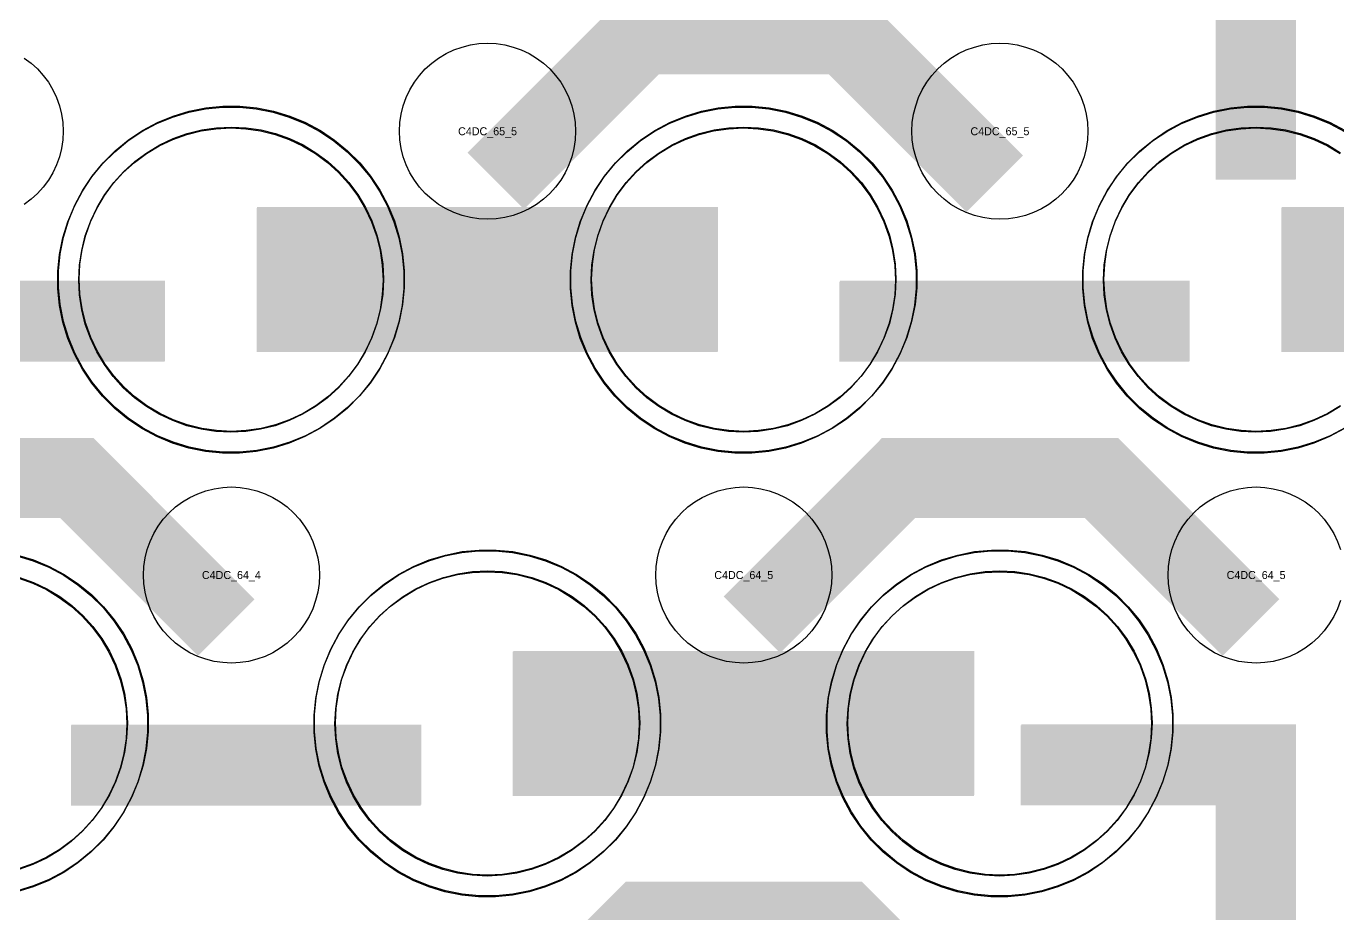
# Model space of a CAD drawing. Extents: x -11880 to 11880, y -14992 to 14992.
# Drawn here: x -10544.1 to -10134.5, y -6031 to -5753.9 of the extents above; entities that cross this region are included whole.
import ezdxf
from ezdxf.enums import TextEntityAlignment as Align

# ---------------------------------------------------------------- set-up
doc = ezdxf.new("R2010")
doc.units = 0
doc.header["$MEASUREMENT"] = 0
for name, color, linetype in [('GDS_775_DT_237', 138, 'CONTINUOUS'), ('RDL1_FS', 34, 'CONTINUOUS'), ('RDL_BS', 160, 'CONTINUOUS')]:
    doc.layers.add(name, color=color, linetype=linetype)

msp = doc.modelspace()

# ---------------------------------------------------------------- linework, layer by layer
at = {"layer": 'RDL1_FS', "color": 241, "true_color": 0xf7abae}
for points in [[(-10480.149, -5880.691), (-10484.806, -5880.462), (-10489.417, -5879.778), (-10493.94, -5878.646), (-10498.33, -5877.074), (-10502.544, -5875.082), (-10506.544, -5872.684), (-10510.289, -5869.906), (-10513.743, -5866.776), (-10516.873, -5863.322), (-10519.651, -5859.577), (-10522.049, -5855.577), (-10524.041, -5851.363), (-10525.613, -5846.973), (-10526.745, -5842.45), (-10527.429, -5837.839), (-10527.658, -5833.182), (-10527.429, -5828.525), (-10526.745, -5823.914), (-10525.613, -5819.391), (-10524.041, -5815.001), (-10522.049, -5810.787), (-10519.651, -5806.787), (-10516.873, -5803.042), (-10513.743, -5799.588), (-10510.289, -5796.458), (-10506.544, -5793.68), (-10502.544, -5791.282), (-10498.33, -5789.29), (-10493.94, -5787.718), (-10489.417, -5786.586), (-10484.806, -5785.902), (-10480.149, -5785.673), (-10475.492, -5785.902), (-10470.881, -5786.586), (-10466.358, -5787.718), (-10461.968, -5789.29), (-10457.754, -5791.282), (-10453.754, -5793.68), (-10450.009, -5796.458), (-10446.555, -5799.588), (-10443.425, -5803.042), (-10440.647, -5806.787), (-10438.249, -5810.787), (-10436.257, -5815.001), (-10434.685, -5819.391), (-10433.553, -5823.914), (-10432.869, -5828.525), (-10432.64, -5833.182), (-10432.869, -5837.839), (-10433.553, -5842.45), (-10434.685, -5846.973), (-10436.257, -5851.363), (-10438.249, -5855.577), (-10440.647, -5859.577), (-10443.425, -5863.322), (-10446.555, -5866.776), (-10450.009, -5869.906), (-10453.754, -5872.684), (-10457.754, -5875.082), (-10461.968, -5877.074), (-10466.358, -5878.646), (-10470.881, -5879.778), (-10475.492, -5880.462)], [(-10320.149, -5880.691), (-10324.806, -5880.462), (-10329.417, -5879.778), (-10333.94, -5878.646), (-10338.33, -5877.074), (-10342.544, -5875.082), (-10346.544, -5872.684), (-10350.289, -5869.906), (-10353.743, -5866.776), (-10356.873, -5863.322), (-10359.651, -5859.577), (-10362.049, -5855.577), (-10364.041, -5851.363), (-10365.613, -5846.973), (-10366.745, -5842.45), (-10367.429, -5837.839), (-10367.658, -5833.182), (-10367.429, -5828.525), (-10366.745, -5823.914), (-10365.613, -5819.391), (-10364.041, -5815.001), (-10362.049, -5810.787), (-10359.651, -5806.787), (-10356.873, -5803.042), (-10353.743, -5799.588), (-10350.289, -5796.458), (-10346.544, -5793.68), (-10342.544, -5791.282), (-10338.33, -5789.29), (-10333.94, -5787.718), (-10329.417, -5786.586), (-10324.806, -5785.902), (-10320.149, -5785.673), (-10315.492, -5785.902), (-10310.881, -5786.586), (-10306.358, -5787.718), (-10301.968, -5789.29), (-10297.754, -5791.282), (-10293.754, -5793.68), (-10290.009, -5796.458), (-10286.555, -5799.588), (-10283.425, -5803.042), (-10280.647, -5806.787), (-10278.249, -5810.787), (-10276.257, -5815.001), (-10274.685, -5819.391), (-10273.553, -5823.914), (-10272.869, -5828.525), (-10272.64, -5833.182), (-10272.869, -5837.839), (-10273.553, -5842.45), (-10274.685, -5846.973), (-10276.257, -5851.363), (-10278.249, -5855.577), (-10280.647, -5859.577), (-10283.425, -5863.322), (-10286.555, -5866.776), (-10290.009, -5869.906), (-10293.754, -5872.684), (-10297.754, -5875.082), (-10301.968, -5877.074), (-10306.358, -5878.646), (-10310.881, -5879.778), (-10315.492, -5880.462)], [(-10400.149, -6019.256), (-10404.806, -6019.027), (-10409.417, -6018.343), (-10413.94, -6017.211), (-10418.33, -6015.639), (-10422.544, -6013.647), (-10426.544, -6011.249), (-10430.289, -6008.471), (-10433.743, -6005.341), (-10436.873, -6001.887), (-10439.651, -5998.142), (-10442.049, -5994.142), (-10444.041, -5989.928), (-10445.613, -5985.538), (-10446.745, -5981.015), (-10447.429, -5976.404), (-10447.658, -5971.747), (-10447.429, -5967.09), (-10446.745, -5962.479), (-10445.613, -5957.956), (-10444.041, -5953.566), (-10442.049, -5949.352), (-10439.651, -5945.352), (-10436.873, -5941.607), (-10433.743, -5938.153), (-10430.289, -5935.023), (-10426.544, -5932.245), (-10422.544, -5929.847), (-10418.33, -5927.855), (-10413.94, -5926.283), (-10409.417, -5925.151), (-10404.806, -5924.467), (-10400.149, -5924.238), (-10395.492, -5924.467), (-10390.881, -5925.151), (-10386.358, -5926.283), (-10381.968, -5927.855), (-10377.754, -5929.847), (-10373.754, -5932.245), (-10370.009, -5935.023), (-10366.555, -5938.153), (-10363.425, -5941.607), (-10360.647, -5945.352), (-10358.249, -5949.352), (-10356.257, -5953.566), (-10354.685, -5957.956), (-10353.553, -5962.479), (-10352.869, -5967.09), (-10352.64, -5971.747), (-10352.869, -5976.404), (-10353.553, -5981.015), (-10354.685, -5985.538), (-10356.257, -5989.928), (-10358.249, -5994.142), (-10360.647, -5998.142), (-10363.425, -6001.887), (-10366.555, -6005.341), (-10370.009, -6008.471), (-10373.754, -6011.249), (-10377.754, -6013.647), (-10381.968, -6015.639), (-10386.358, -6017.211), (-10390.881, -6018.343), (-10395.492, -6019.027)], [(-10240.149, -6019.256), (-10244.806, -6019.027), (-10249.417, -6018.343), (-10253.94, -6017.211), (-10258.33, -6015.639), (-10262.544, -6013.647), (-10266.544, -6011.249), (-10270.289, -6008.471), (-10273.743, -6005.341), (-10276.873, -6001.887), (-10279.651, -5998.142), (-10282.049, -5994.142), (-10284.041, -5989.928), (-10285.613, -5985.538), (-10286.745, -5981.015), (-10287.429, -5976.404), (-10287.658, -5971.747), (-10287.429, -5967.09), (-10286.745, -5962.479), (-10285.613, -5957.956), (-10284.041, -5953.566), (-10282.049, -5949.352), (-10279.651, -5945.352), (-10276.873, -5941.607), (-10273.743, -5938.153), (-10270.289, -5935.023), (-10266.544, -5932.245), (-10262.544, -5929.847), (-10258.33, -5927.855), (-10253.94, -5926.283), (-10249.417, -5925.151), (-10244.806, -5924.467), (-10240.149, -5924.238), (-10235.492, -5924.467), (-10230.881, -5925.151), (-10226.358, -5926.283), (-10221.968, -5927.855), (-10217.754, -5929.847), (-10213.754, -5932.245), (-10210.009, -5935.023), (-10206.555, -5938.153), (-10203.425, -5941.607), (-10200.647, -5945.352), (-10198.249, -5949.352), (-10196.257, -5953.566), (-10194.685, -5957.956), (-10193.553, -5962.479), (-10192.869, -5967.09), (-10192.64, -5971.747), (-10192.869, -5976.404), (-10193.553, -5981.015), (-10194.685, -5985.538), (-10196.257, -5989.928), (-10198.249, -5994.142), (-10200.647, -5998.142), (-10203.425, -6001.887), (-10206.555, -6005.341), (-10210.009, -6008.471), (-10213.754, -6011.249), (-10217.754, -6013.647), (-10221.968, -6015.639), (-10226.358, -6017.211), (-10230.881, -6018.343), (-10235.492, -6019.027)]]:
    msp.add_lwpolyline(points, close=True, dxfattribs=at)
at = {"layer": 'RDL1_FS'}
for points in [[(-10480, -5880.409), (-10484.657, -5880.18), (-10489.268, -5879.496), (-10493.791, -5878.364), (-10498.181, -5876.792), (-10502.395, -5874.8), (-10506.395, -5872.402), (-10510.14, -5869.624), (-10513.594, -5866.494), (-10516.724, -5863.04), (-10519.502, -5859.295), (-10521.9, -5855.295), (-10523.892, -5851.081), (-10525.464, -5846.691), (-10526.596, -5842.168), (-10527.28, -5837.557), (-10527.509, -5832.9), (-10527.28, -5828.243), (-10526.596, -5823.632), (-10525.464, -5819.109), (-10523.892, -5814.719), (-10521.9, -5810.505), (-10519.502, -5806.505), (-10516.724, -5802.76), (-10513.594, -5799.306), (-10510.14, -5796.176), (-10506.395, -5793.398), (-10502.395, -5791), (-10498.181, -5789.008), (-10493.791, -5787.436), (-10489.268, -5786.304), (-10484.657, -5785.62), (-10480, -5785.391), (-10475.343, -5785.62), (-10470.732, -5786.304), (-10466.209, -5787.436), (-10461.819, -5789.008), (-10457.605, -5791), (-10453.605, -5793.398), (-10449.86, -5796.176), (-10446.406, -5799.306), (-10443.276, -5802.76), (-10440.498, -5806.505), (-10438.1, -5810.505), (-10436.108, -5814.719), (-10434.536, -5819.109), (-10433.404, -5823.632), (-10432.72, -5828.243), (-10432.491, -5832.9), (-10432.72, -5837.557), (-10433.404, -5842.168), (-10434.536, -5846.691), (-10436.108, -5851.081), (-10438.1, -5855.295), (-10440.498, -5859.295), (-10443.276, -5863.04), (-10446.406, -5866.494), (-10449.86, -5869.624), (-10453.605, -5872.402), (-10457.605, -5874.8), (-10461.819, -5876.792), (-10466.209, -5878.364), (-10470.732, -5879.496), (-10475.343, -5880.18)], [(-10320, -5880.409), (-10324.657, -5880.18), (-10329.268, -5879.496), (-10333.791, -5878.364), (-10338.181, -5876.792), (-10342.395, -5874.8), (-10346.395, -5872.402), (-10350.14, -5869.624), (-10353.594, -5866.494), (-10356.724, -5863.04), (-10359.502, -5859.295), (-10361.9, -5855.295), (-10363.892, -5851.081), (-10365.464, -5846.691), (-10366.596, -5842.168), (-10367.28, -5837.557), (-10367.509, -5832.9), (-10367.28, -5828.243), (-10366.596, -5823.632), (-10365.464, -5819.109), (-10363.892, -5814.719), (-10361.9, -5810.505), (-10359.502, -5806.505), (-10356.724, -5802.76), (-10353.594, -5799.306), (-10350.14, -5796.176), (-10346.395, -5793.398), (-10342.395, -5791), (-10338.181, -5789.008), (-10333.791, -5787.436), (-10329.268, -5786.304), (-10324.657, -5785.62), (-10320, -5785.391), (-10315.343, -5785.62), (-10310.732, -5786.304), (-10306.209, -5787.436), (-10301.819, -5789.008), (-10297.605, -5791), (-10293.605, -5793.398), (-10289.86, -5796.176), (-10286.406, -5799.306), (-10283.276, -5802.76), (-10280.498, -5806.505), (-10278.1, -5810.505), (-10276.108, -5814.719), (-10274.536, -5819.109), (-10273.404, -5823.632), (-10272.72, -5828.243), (-10272.491, -5832.9), (-10272.72, -5837.557), (-10273.404, -5842.168), (-10274.536, -5846.691), (-10276.108, -5851.081), (-10278.1, -5855.295), (-10280.498, -5859.295), (-10283.276, -5863.04), (-10286.406, -5866.494), (-10289.86, -5869.624), (-10293.605, -5872.402), (-10297.605, -5874.8), (-10301.819, -5876.792), (-10306.209, -5878.364), (-10310.732, -5879.496), (-10315.343, -5880.18)], [(-10400, -6018.974), (-10404.657, -6018.745), (-10409.268, -6018.061), (-10413.791, -6016.929), (-10418.181, -6015.357), (-10422.395, -6013.365), (-10426.395, -6010.967), (-10430.14, -6008.189), (-10433.594, -6005.059), (-10436.724, -6001.605), (-10439.502, -5997.86), (-10441.9, -5993.86), (-10443.892, -5989.646), (-10445.464, -5985.256), (-10446.596, -5980.733), (-10447.28, -5976.122), (-10447.509, -5971.465), (-10447.28, -5966.808), (-10446.596, -5962.197), (-10445.464, -5957.674), (-10443.892, -5953.284), (-10441.9, -5949.07), (-10439.502, -5945.07), (-10436.724, -5941.325), (-10433.594, -5937.871), (-10430.14, -5934.741), (-10426.395, -5931.963), (-10422.395, -5929.565), (-10418.181, -5927.573), (-10413.791, -5926.001), (-10409.268, -5924.869), (-10404.657, -5924.185), (-10400, -5923.956), (-10395.343, -5924.185), (-10390.732, -5924.869), (-10386.209, -5926.001), (-10381.819, -5927.573), (-10377.605, -5929.565), (-10373.605, -5931.963), (-10369.86, -5934.741), (-10366.406, -5937.871), (-10363.276, -5941.325), (-10360.498, -5945.07), (-10358.1, -5949.07), (-10356.108, -5953.284), (-10354.536, -5957.674), (-10353.404, -5962.197), (-10352.72, -5966.808), (-10352.491, -5971.465), (-10352.72, -5976.122), (-10353.404, -5980.733), (-10354.536, -5985.256), (-10356.108, -5989.646), (-10358.1, -5993.86), (-10360.498, -5997.86), (-10363.276, -6001.605), (-10366.406, -6005.059), (-10369.86, -6008.189), (-10373.605, -6010.967), (-10377.605, -6013.365), (-10381.819, -6015.357), (-10386.209, -6016.929), (-10390.732, -6018.061), (-10395.343, -6018.745)], [(-10240, -6018.974), (-10244.657, -6018.745), (-10249.268, -6018.061), (-10253.791, -6016.929), (-10258.181, -6015.357), (-10262.395, -6013.365), (-10266.395, -6010.967), (-10270.14, -6008.189), (-10273.594, -6005.059), (-10276.724, -6001.605), (-10279.502, -5997.86), (-10281.9, -5993.86), (-10283.892, -5989.646), (-10285.464, -5985.256), (-10286.596, -5980.733), (-10287.28, -5976.122), (-10287.509, -5971.465), (-10287.28, -5966.808), (-10286.596, -5962.197), (-10285.464, -5957.674), (-10283.892, -5953.284), (-10281.9, -5949.07), (-10279.502, -5945.07), (-10276.724, -5941.325), (-10273.594, -5937.871), (-10270.14, -5934.741), (-10266.395, -5931.963), (-10262.395, -5929.565), (-10258.181, -5927.573), (-10253.791, -5926.001), (-10249.268, -5924.869), (-10244.657, -5924.185), (-10240, -5923.956), (-10235.343, -5924.185), (-10230.732, -5924.869), (-10226.209, -5926.001), (-10221.819, -5927.573), (-10217.605, -5929.565), (-10213.605, -5931.963), (-10209.86, -5934.741), (-10206.406, -5937.871), (-10203.276, -5941.325), (-10200.498, -5945.07), (-10198.1, -5949.07), (-10196.108, -5953.284), (-10194.536, -5957.674), (-10193.404, -5962.197), (-10192.72, -5966.808), (-10192.491, -5971.465), (-10192.72, -5976.122), (-10193.404, -5980.733), (-10194.536, -5985.256), (-10196.108, -5989.646), (-10198.1, -5993.86), (-10200.498, -5997.86), (-10203.276, -6001.605), (-10206.406, -6005.059), (-10209.86, -6008.189), (-10213.605, -6010.967), (-10217.605, -6013.365), (-10221.819, -6015.357), (-10226.209, -6016.929), (-10230.732, -6018.061), (-10235.343, -6018.745)]]:
    msp.add_lwpolyline(points, close=True, dxfattribs=at)
at = {"layer": 'RDL1_FS', "color": 241, "true_color": 0xf7abae}
for points in [[(-10133.754, -5872.684), (-10137.754, -5875.082), (-10141.968, -5877.074), (-10146.358, -5878.646), (-10150.881, -5879.778), (-10155.492, -5880.462), (-10160.149, -5880.691), (-10164.806, -5880.462), (-10169.417, -5879.778), (-10173.94, -5878.646), (-10178.33, -5877.074), (-10182.544, -5875.082), (-10186.544, -5872.684), (-10190.289, -5869.906), (-10193.743, -5866.776), (-10196.873, -5863.322), (-10199.651, -5859.577), (-10202.049, -5855.577), (-10204.041, -5851.363), (-10205.613, -5846.973), (-10206.745, -5842.45), (-10207.429, -5837.839), (-10207.658, -5833.182), (-10207.429, -5828.525), (-10206.745, -5823.914), (-10205.613, -5819.391), (-10204.041, -5815.001), (-10202.049, -5810.787), (-10199.651, -5806.787), (-10196.873, -5803.042), (-10193.743, -5799.588), (-10190.289, -5796.458), (-10186.544, -5793.68), (-10182.544, -5791.282), (-10178.33, -5789.29), (-10173.94, -5787.718), (-10169.417, -5786.586), (-10164.806, -5785.902), (-10160.149, -5785.673), (-10155.492, -5785.902), (-10150.881, -5786.586), (-10146.358, -5787.718), (-10141.968, -5789.29), (-10137.754, -5791.282), (-10133.754, -5793.68)], [(-10546.358, -5926.283), (-10541.968, -5927.855), (-10537.754, -5929.847), (-10533.754, -5932.245), (-10530.009, -5935.023), (-10526.555, -5938.153), (-10523.425, -5941.607), (-10520.647, -5945.352), (-10518.249, -5949.352), (-10516.257, -5953.566), (-10514.685, -5957.956), (-10513.553, -5962.479), (-10512.869, -5967.09), (-10512.64, -5971.747), (-10512.869, -5976.404), (-10513.553, -5981.015), (-10514.685, -5985.538), (-10516.257, -5989.928), (-10518.249, -5994.142), (-10520.647, -5998.142), (-10523.425, -6001.887), (-10526.555, -6005.341), (-10530.009, -6008.471), (-10533.754, -6011.249), (-10537.754, -6013.647), (-10541.968, -6015.639), (-10546.358, -6017.211)]]:
    msp.add_lwpolyline(points, dxfattribs=at)
at = {"layer": 'RDL1_FS'}
for points in [[(-10133.605, -5872.402), (-10137.605, -5874.8), (-10141.819, -5876.792), (-10146.209, -5878.364), (-10150.732, -5879.496), (-10155.343, -5880.18), (-10160, -5880.409), (-10164.657, -5880.18), (-10169.268, -5879.496), (-10173.791, -5878.364), (-10178.181, -5876.792), (-10182.395, -5874.8), (-10186.395, -5872.402), (-10190.14, -5869.624), (-10193.594, -5866.494), (-10196.724, -5863.04), (-10199.502, -5859.295), (-10201.9, -5855.295), (-10203.892, -5851.081), (-10205.464, -5846.691), (-10206.596, -5842.168), (-10207.28, -5837.557), (-10207.509, -5832.9), (-10207.28, -5828.243), (-10206.596, -5823.632), (-10205.464, -5819.109), (-10203.892, -5814.719), (-10201.9, -5810.505), (-10199.502, -5806.505), (-10196.724, -5802.76), (-10193.594, -5799.306), (-10190.14, -5796.176), (-10186.395, -5793.398), (-10182.395, -5791), (-10178.181, -5789.008), (-10173.791, -5787.436), (-10169.268, -5786.304), (-10164.657, -5785.62), (-10160, -5785.391), (-10155.343, -5785.62), (-10150.732, -5786.304), (-10146.209, -5787.436), (-10141.819, -5789.008), (-10137.605, -5791), (-10133.605, -5793.398)], [(-10546.209, -5926.001), (-10541.819, -5927.573), (-10537.605, -5929.565), (-10533.605, -5931.963), (-10529.86, -5934.741), (-10526.406, -5937.871), (-10523.276, -5941.325), (-10520.498, -5945.07), (-10518.1, -5949.07), (-10516.108, -5953.284), (-10514.536, -5957.674), (-10513.404, -5962.197), (-10512.72, -5966.808), (-10512.491, -5971.465), (-10512.72, -5976.122), (-10513.404, -5980.733), (-10514.536, -5985.256), (-10516.108, -5989.646), (-10518.1, -5993.86), (-10520.498, -5997.86), (-10523.276, -6001.605), (-10526.406, -6005.059), (-10529.86, -6008.189), (-10533.605, -6010.967), (-10537.605, -6013.365), (-10541.819, -6015.357), (-10546.209, -6016.929)]]:
    msp.add_lwpolyline(points, dxfattribs=at)
at = {"layer": 'RDL1_FS', "color": 241, "true_color": 0xf7abae}
for points in [[(-10472.147, -5833.182, 45, 45, 0), (-10400.147, -5833.182, 45, 45, 0)], [(-10400.147, -5833.182, 45, 45, 0), (-10328.147, -5833.182, 45, 45, 0)], [(-10152.147, -5833.182, 45, 45, 0), (-10080.147, -5833.182, 45, 45, 0)], [(-10392.147, -5971.747, 45, 45, 0), (-10320.147, -5971.747, 45, 45, 0)], [(-10320.147, -5971.747, 45, 45, 0), (-10248.147, -5971.747, 45, 45, 0)]]:
    msp.add_lwpolyline(points, format="xyseb", dxfattribs=at)
at = {"layer": 'RDL1_FS'}
for points in [[(-10471.998, -5832.9, 45, 45, 0), (-10399.998, -5832.9, 45, 45, 0)], [(-10399.998, -5832.9, 45, 45, 0), (-10327.998, -5832.9, 45, 45, 0)], [(-10151.998, -5832.9, 45, 45, 0), (-10079.998, -5832.9, 45, 45, 0)], [(-10391.998, -5971.465, 45, 45, 0), (-10319.998, -5971.465, 45, 45, 0)], [(-10319.998, -5971.465, 45, 45, 0), (-10247.998, -5971.465, 45, 45, 0)]]:
    msp.add_lwpolyline(points, format="xyseb", dxfattribs=at)
at = {"layer": 'RDL_BS', "color": 241, "true_color": 0xf7abae}
for points in [[(-10160.149, -5801.857, 25, 25, 0), (-10160.149, -5695.08, 25, 25, 0)], [(-10160.149, -5801.857, 25, 25, 0), (-10160.149, -5695.08, 25, 25, 0)], [(-10610.133, -5846.195, 25, 25, 0), (-10500.868, -5846.195, 25, 25, 0)], [(-10290.133, -5846.195, 25, 25, 0), (-10180.868, -5846.195, 25, 25, 0)], [(-10160.149, -6078.987, 25, 25, 0), (-10160.149, -5972.21, 25, 25, 0)], [(-10160.149, -6078.987, 25, 25, 0), (-10160.149, -5972.21, 25, 25, 0)], [(-10530.133, -5984.76, 25, 25, 0), (-10420.868, -5984.76, 25, 25, 0)], [(-10147.649, -5984.71, 25, 25, 0), (-10233.482, -5984.71, 25, 25, 0)], [(-10147.649, -5984.71, 25, 25, 0), (-10212.316, -5984.71, 25, 25, 0)]]:
    msp.add_lwpolyline(points, format="xyseb", dxfattribs=at)
at = {"layer": 'RDL_BS'}
for points in [[(-10160, -5801.575, 25, 25, 0), (-10160, -5694.798, 25, 25, 0)], [(-10160, -5801.575, 25, 25, 0), (-10160, -5694.798, 25, 25, 0)], [(-10397.438, -5802.214, 25, 25, 0), (-10351.623, -5756.399, 25, 25, 0), (-10318.07, -5756.399, 25, 25, 0)], [(-10241.599, -5803.113, 25, 25, 0), (-10288.313, -5756.399, 25, 25, 0), (-10318.071, -5756.399, 25, 25, 0)], [(-10609.984, -5845.913, 25, 25, 0), (-10500.719, -5845.913, 25, 25, 0)], [(-10289.984, -5845.913, 25, 25, 0), (-10180.719, -5845.913, 25, 25, 0)], [(-10481.599, -5941.678, 25, 25, 0), (-10528.313, -5894.964, 25, 25, 0), (-10558.071, -5894.964, 25, 25, 0)], [(-10317.438, -5940.779, 25, 25, 0), (-10271.623, -5894.964, 25, 25, 0), (-10238.07, -5894.964, 25, 25, 0)], [(-10161.599, -5941.678, 25, 25, 0), (-10208.313, -5894.964, 25, 25, 0), (-10238.071, -5894.964, 25, 25, 0)], [(-10160, -6078.705, 25, 25, 0), (-10160, -5971.928, 25, 25, 0)], [(-10160, -6078.705, 25, 25, 0), (-10160, -5971.928, 25, 25, 0)], [(-10529.984, -5984.478, 25, 25, 0), (-10420.719, -5984.478, 25, 25, 0)], [(-10147.5, -5984.428, 25, 25, 0), (-10233.333, -5984.428, 25, 25, 0)], [(-10147.5, -5984.428, 25, 25, 0), (-10212.167, -5984.428, 25, 25, 0)], [(-10397.438, -6079.344, 25, 25, 0), (-10351.623, -6033.529, 25, 25, 0), (-10318.07, -6033.529, 25, 25, 0)], [(-10241.599, -6080.243, 25, 25, 0), (-10288.313, -6033.529, 25, 25, 0), (-10318.071, -6033.529, 25, 25, 0)]]:
    msp.add_lwpolyline(points, format="xyseb", dxfattribs=at)
for points in [[(-10400, -5814.206), (-10402.693, -5814.074), (-10405.365, -5813.678), (-10407.984, -5813.021), (-10410.519, -5812.114), (-10412.956, -5810.962), (-10415.28, -5809.569), (-10417.443, -5807.966), (-10419.442, -5806.154), (-10421.254, -5804.155), (-10422.857, -5801.992), (-10424.25, -5799.668), (-10425.402, -5797.231), (-10426.309, -5794.696), (-10426.966, -5792.077), (-10427.362, -5789.405), (-10427.494, -5786.712), (-10427.362, -5784.019), (-10426.966, -5781.347), (-10426.309, -5778.728), (-10425.402, -5776.193), (-10424.25, -5773.756), (-10422.857, -5771.432), (-10421.254, -5769.269), (-10419.442, -5767.27), (-10417.443, -5765.458), (-10415.28, -5763.855), (-10412.956, -5762.462), (-10410.519, -5761.31), (-10407.984, -5760.403), (-10405.365, -5759.746), (-10402.693, -5759.35), (-10400, -5759.218), (-10397.307, -5759.35), (-10394.635, -5759.746), (-10392.016, -5760.403), (-10389.481, -5761.31), (-10387.044, -5762.462), (-10384.72, -5763.855), (-10382.557, -5765.458), (-10380.558, -5767.27), (-10378.746, -5769.269), (-10377.143, -5771.432), (-10375.75, -5773.756), (-10374.598, -5776.193), (-10373.691, -5778.728), (-10373.034, -5781.347), (-10372.638, -5784.019), (-10372.506, -5786.712), (-10372.638, -5789.405), (-10373.034, -5792.077), (-10373.691, -5794.696), (-10374.598, -5797.231), (-10375.75, -5799.668), (-10377.143, -5801.992), (-10378.746, -5804.155), (-10380.558, -5806.154), (-10382.557, -5807.966), (-10384.72, -5809.569), (-10387.044, -5810.962), (-10389.481, -5812.114), (-10392.016, -5813.021), (-10394.635, -5813.678), (-10397.307, -5814.074)], [(-10240, -5814.206), (-10242.693, -5814.074), (-10245.365, -5813.678), (-10247.984, -5813.021), (-10250.519, -5812.114), (-10252.956, -5810.962), (-10255.28, -5809.569), (-10257.443, -5807.966), (-10259.442, -5806.154), (-10261.254, -5804.155), (-10262.857, -5801.992), (-10264.25, -5799.668), (-10265.402, -5797.231), (-10266.309, -5794.696), (-10266.966, -5792.077), (-10267.362, -5789.405), (-10267.494, -5786.712), (-10267.362, -5784.019), (-10266.966, -5781.347), (-10266.309, -5778.728), (-10265.402, -5776.193), (-10264.25, -5773.756), (-10262.857, -5771.432), (-10261.254, -5769.269), (-10259.442, -5767.27), (-10257.443, -5765.458), (-10255.28, -5763.855), (-10252.956, -5762.462), (-10250.519, -5761.31), (-10247.984, -5760.403), (-10245.365, -5759.746), (-10242.693, -5759.35), (-10240, -5759.218), (-10237.307, -5759.35), (-10234.635, -5759.746), (-10232.016, -5760.403), (-10229.481, -5761.31), (-10227.044, -5762.462), (-10224.72, -5763.855), (-10222.557, -5765.458), (-10220.558, -5767.27), (-10218.746, -5769.269), (-10217.143, -5771.432), (-10215.75, -5773.756), (-10214.598, -5776.193), (-10213.691, -5778.728), (-10213.034, -5781.347), (-10212.638, -5784.019), (-10212.506, -5786.712), (-10212.638, -5789.405), (-10213.034, -5792.077), (-10213.691, -5794.696), (-10214.598, -5797.231), (-10215.75, -5799.668), (-10217.143, -5801.992), (-10218.746, -5804.155), (-10220.558, -5806.154), (-10222.557, -5807.966), (-10224.72, -5809.569), (-10227.044, -5810.962), (-10229.481, -5812.114), (-10232.016, -5813.021), (-10234.635, -5813.678), (-10237.307, -5814.074)], [(-10482.644, -5886.9), (-10487.938, -5886.383), (-10493.165, -5885.337), (-10498.205, -5883.806), (-10503.115, -5881.775), (-10507.777, -5879.283), (-10512.191, -5876.336), (-10516.292, -5872.974), (-10520.074, -5869.192), (-10523.436, -5865.091), (-10526.383, -5860.677), (-10528.875, -5856.015), (-10530.906, -5851.105), (-10532.437, -5846.065), (-10533.483, -5840.838), (-10534, -5835.544), (-10534, -5830.256), (-10533.483, -5824.962), (-10532.437, -5819.735), (-10530.906, -5814.695), (-10528.875, -5809.785), (-10526.383, -5805.123), (-10523.436, -5800.709), (-10520.074, -5796.608), (-10516.292, -5792.826), (-10512.191, -5789.464), (-10507.777, -5786.517), (-10503.115, -5784.025), (-10498.205, -5781.994), (-10493.165, -5780.463), (-10487.938, -5779.417), (-10482.644, -5778.9), (-10477.356, -5778.9), (-10472.062, -5779.417), (-10466.835, -5780.463), (-10461.795, -5781.994), (-10456.885, -5784.025), (-10452.223, -5786.517), (-10447.809, -5789.464), (-10443.708, -5792.826), (-10439.926, -5796.608), (-10436.564, -5800.709), (-10433.617, -5805.123), (-10431.125, -5809.785), (-10429.094, -5814.695), (-10427.563, -5819.735), (-10426.517, -5824.962), (-10426, -5830.256), (-10426, -5835.544), (-10426.517, -5840.838), (-10427.563, -5846.065), (-10429.094, -5851.105), (-10431.125, -5856.015), (-10433.617, -5860.677), (-10436.564, -5865.091), (-10439.926, -5869.192), (-10443.708, -5872.974), (-10447.809, -5876.336), (-10452.223, -5879.283), (-10456.885, -5881.775), (-10461.795, -5883.806), (-10466.835, -5885.337), (-10472.062, -5886.383), (-10477.356, -5886.9)], [(-10322.644, -5886.9), (-10327.938, -5886.383), (-10333.165, -5885.337), (-10338.205, -5883.806), (-10343.115, -5881.775), (-10347.777, -5879.283), (-10352.191, -5876.336), (-10356.292, -5872.974), (-10360.074, -5869.192), (-10363.436, -5865.091), (-10366.383, -5860.677), (-10368.875, -5856.015), (-10370.906, -5851.105), (-10372.437, -5846.065), (-10373.483, -5840.838), (-10374, -5835.544), (-10374, -5830.256), (-10373.483, -5824.962), (-10372.437, -5819.735), (-10370.906, -5814.695), (-10368.875, -5809.785), (-10366.383, -5805.123), (-10363.436, -5800.709), (-10360.074, -5796.608), (-10356.292, -5792.826), (-10352.191, -5789.464), (-10347.777, -5786.517), (-10343.115, -5784.025), (-10338.205, -5781.994), (-10333.165, -5780.463), (-10327.938, -5779.417), (-10322.644, -5778.9), (-10317.356, -5778.9), (-10312.062, -5779.417), (-10306.835, -5780.463), (-10301.795, -5781.994), (-10296.885, -5784.025), (-10292.223, -5786.517), (-10287.809, -5789.464), (-10283.708, -5792.826), (-10279.926, -5796.608), (-10276.564, -5800.709), (-10273.617, -5805.123), (-10271.125, -5809.785), (-10269.094, -5814.695), (-10267.563, -5819.735), (-10266.517, -5824.962), (-10266, -5830.256), (-10266, -5835.544), (-10266.517, -5840.838), (-10267.563, -5846.065), (-10269.094, -5851.105), (-10271.125, -5856.015), (-10273.617, -5860.677), (-10276.564, -5865.091), (-10279.926, -5869.192), (-10283.708, -5872.974), (-10287.809, -5876.336), (-10292.223, -5879.283), (-10296.885, -5881.775), (-10301.795, -5883.806), (-10306.835, -5885.337), (-10312.062, -5886.383), (-10317.356, -5886.9)], [(-10480, -5952.771), (-10482.693, -5952.639), (-10485.365, -5952.243), (-10487.984, -5951.586), (-10490.519, -5950.679), (-10492.956, -5949.527), (-10495.28, -5948.134), (-10497.443, -5946.531), (-10499.442, -5944.719), (-10501.254, -5942.72), (-10502.857, -5940.557), (-10504.25, -5938.233), (-10505.402, -5935.796), (-10506.309, -5933.261), (-10506.966, -5930.642), (-10507.362, -5927.97), (-10507.494, -5925.277), (-10507.362, -5922.584), (-10506.966, -5919.912), (-10506.309, -5917.293), (-10505.402, -5914.758), (-10504.25, -5912.321), (-10502.857, -5909.997), (-10501.254, -5907.834), (-10499.442, -5905.835), (-10497.443, -5904.023), (-10495.28, -5902.42), (-10492.956, -5901.027), (-10490.519, -5899.875), (-10487.984, -5898.968), (-10485.365, -5898.311), (-10482.693, -5897.915), (-10480, -5897.783), (-10477.307, -5897.915), (-10474.635, -5898.311), (-10472.016, -5898.968), (-10469.481, -5899.875), (-10467.044, -5901.027), (-10464.72, -5902.42), (-10462.557, -5904.023), (-10460.558, -5905.835), (-10458.746, -5907.834), (-10457.143, -5909.997), (-10455.75, -5912.321), (-10454.598, -5914.758), (-10453.691, -5917.293), (-10453.034, -5919.912), (-10452.638, -5922.584), (-10452.506, -5925.277), (-10452.638, -5927.97), (-10453.034, -5930.642), (-10453.691, -5933.261), (-10454.598, -5935.796), (-10455.75, -5938.233), (-10457.143, -5940.557), (-10458.746, -5942.72), (-10460.558, -5944.719), (-10462.557, -5946.531), (-10464.72, -5948.134), (-10467.044, -5949.527), (-10469.481, -5950.679), (-10472.016, -5951.586), (-10474.635, -5952.243), (-10477.307, -5952.639)], [(-10320, -5952.771), (-10322.693, -5952.639), (-10325.365, -5952.243), (-10327.984, -5951.586), (-10330.519, -5950.679), (-10332.956, -5949.527), (-10335.28, -5948.134), (-10337.443, -5946.531), (-10339.442, -5944.719), (-10341.254, -5942.72), (-10342.857, -5940.557), (-10344.25, -5938.233), (-10345.402, -5935.796), (-10346.309, -5933.261), (-10346.966, -5930.642), (-10347.362, -5927.97), (-10347.494, -5925.277), (-10347.362, -5922.584), (-10346.966, -5919.912), (-10346.309, -5917.293), (-10345.402, -5914.758), (-10344.25, -5912.321), (-10342.857, -5909.997), (-10341.254, -5907.834), (-10339.442, -5905.835), (-10337.443, -5904.023), (-10335.28, -5902.42), (-10332.956, -5901.027), (-10330.519, -5899.875), (-10327.984, -5898.968), (-10325.365, -5898.311), (-10322.693, -5897.915), (-10320, -5897.783), (-10317.307, -5897.915), (-10314.635, -5898.311), (-10312.016, -5898.968), (-10309.481, -5899.875), (-10307.044, -5901.027), (-10304.72, -5902.42), (-10302.557, -5904.023), (-10300.558, -5905.835), (-10298.746, -5907.834), (-10297.143, -5909.997), (-10295.75, -5912.321), (-10294.598, -5914.758), (-10293.691, -5917.293), (-10293.034, -5919.912), (-10292.638, -5922.584), (-10292.506, -5925.277), (-10292.638, -5927.97), (-10293.034, -5930.642), (-10293.691, -5933.261), (-10294.598, -5935.796), (-10295.75, -5938.233), (-10297.143, -5940.557), (-10298.746, -5942.72), (-10300.558, -5944.719), (-10302.557, -5946.531), (-10304.72, -5948.134), (-10307.044, -5949.527), (-10309.481, -5950.679), (-10312.016, -5951.586), (-10314.635, -5952.243), (-10317.307, -5952.639)], [(-10402.644, -6025.465), (-10407.938, -6024.948), (-10413.165, -6023.902), (-10418.205, -6022.371), (-10423.115, -6020.34), (-10427.777, -6017.848), (-10432.191, -6014.901), (-10436.292, -6011.539), (-10440.074, -6007.757), (-10443.436, -6003.656), (-10446.383, -5999.242), (-10448.875, -5994.58), (-10450.906, -5989.67), (-10452.437, -5984.63), (-10453.483, -5979.403), (-10454, -5974.109), (-10454, -5968.821), (-10453.483, -5963.527), (-10452.437, -5958.3), (-10450.906, -5953.26), (-10448.875, -5948.35), (-10446.383, -5943.688), (-10443.436, -5939.274), (-10440.074, -5935.173), (-10436.292, -5931.391), (-10432.191, -5928.029), (-10427.777, -5925.082), (-10423.115, -5922.59), (-10418.205, -5920.559), (-10413.165, -5919.028), (-10407.938, -5917.982), (-10402.644, -5917.465), (-10397.356, -5917.465), (-10392.062, -5917.982), (-10386.835, -5919.028), (-10381.795, -5920.559), (-10376.885, -5922.59), (-10372.223, -5925.082), (-10367.809, -5928.029), (-10363.708, -5931.391), (-10359.926, -5935.173), (-10356.564, -5939.274), (-10353.617, -5943.688), (-10351.125, -5948.35), (-10349.094, -5953.26), (-10347.563, -5958.3), (-10346.517, -5963.527), (-10346, -5968.821), (-10346, -5974.109), (-10346.517, -5979.403), (-10347.563, -5984.63), (-10349.094, -5989.67), (-10351.125, -5994.58), (-10353.617, -5999.242), (-10356.564, -6003.656), (-10359.926, -6007.757), (-10363.708, -6011.539), (-10367.809, -6014.901), (-10372.223, -6017.848), (-10376.885, -6020.34), (-10381.795, -6022.371), (-10386.835, -6023.902), (-10392.062, -6024.948), (-10397.356, -6025.465)], [(-10242.644, -6025.465), (-10247.938, -6024.948), (-10253.165, -6023.902), (-10258.205, -6022.371), (-10263.115, -6020.34), (-10267.777, -6017.848), (-10272.191, -6014.901), (-10276.292, -6011.539), (-10280.074, -6007.757), (-10283.436, -6003.656), (-10286.383, -5999.242), (-10288.875, -5994.58), (-10290.906, -5989.67), (-10292.437, -5984.63), (-10293.483, -5979.403), (-10294, -5974.109), (-10294, -5968.821), (-10293.483, -5963.527), (-10292.437, -5958.3), (-10290.906, -5953.26), (-10288.875, -5948.35), (-10286.383, -5943.688), (-10283.436, -5939.274), (-10280.074, -5935.173), (-10276.292, -5931.391), (-10272.191, -5928.029), (-10267.777, -5925.082), (-10263.115, -5922.59), (-10258.205, -5920.559), (-10253.165, -5919.028), (-10247.938, -5917.982), (-10242.644, -5917.465), (-10237.356, -5917.465), (-10232.062, -5917.982), (-10226.835, -5919.028), (-10221.795, -5920.559), (-10216.885, -5922.59), (-10212.223, -5925.082), (-10207.809, -5928.029), (-10203.708, -5931.391), (-10199.926, -5935.173), (-10196.564, -5939.274), (-10193.617, -5943.688), (-10191.125, -5948.35), (-10189.094, -5953.26), (-10187.563, -5958.3), (-10186.517, -5963.527), (-10186, -5968.821), (-10186, -5974.109), (-10186.517, -5979.403), (-10187.563, -5984.63), (-10189.094, -5989.67), (-10191.125, -5994.58), (-10193.617, -5999.242), (-10196.564, -6003.656), (-10199.926, -6007.757), (-10203.708, -6011.539), (-10207.809, -6014.901), (-10212.223, -6017.848), (-10216.885, -6020.34), (-10221.795, -6022.371), (-10226.835, -6023.902), (-10232.062, -6024.948), (-10237.356, -6025.465)]]:
    msp.add_lwpolyline(points, close=True, dxfattribs=at)
for points in [[(-10544.72, -5763.855), (-10542.557, -5765.458), (-10540.558, -5767.27), (-10538.746, -5769.269), (-10537.143, -5771.432), (-10535.75, -5773.756), (-10534.598, -5776.193), (-10533.691, -5778.728), (-10533.034, -5781.347), (-10532.638, -5784.019), (-10532.506, -5786.712), (-10532.638, -5789.405), (-10533.034, -5792.077), (-10533.691, -5794.696), (-10534.598, -5797.231), (-10535.75, -5799.668), (-10537.143, -5801.992), (-10538.746, -5804.155), (-10540.558, -5806.154), (-10542.557, -5807.966), (-10544.72, -5809.569)], [(-10132.223, -5879.283), (-10136.885, -5881.775), (-10141.795, -5883.806), (-10146.835, -5885.337), (-10152.062, -5886.383), (-10157.356, -5886.9), (-10162.644, -5886.9), (-10167.938, -5886.383), (-10173.165, -5885.337), (-10178.205, -5883.806), (-10183.115, -5881.775), (-10187.777, -5879.283), (-10192.191, -5876.336), (-10196.292, -5872.974), (-10200.074, -5869.192), (-10203.436, -5865.091), (-10206.383, -5860.677), (-10208.875, -5856.015), (-10210.906, -5851.105), (-10212.437, -5846.065), (-10213.483, -5840.838), (-10214, -5835.544), (-10214, -5830.256), (-10213.483, -5824.962), (-10212.437, -5819.735), (-10210.906, -5814.695), (-10208.875, -5809.785), (-10206.383, -5805.123), (-10203.436, -5800.709), (-10200.074, -5796.608), (-10196.292, -5792.826), (-10192.191, -5789.464), (-10187.777, -5786.517), (-10183.115, -5784.025), (-10178.205, -5781.994), (-10173.165, -5780.463), (-10167.938, -5779.417), (-10162.644, -5778.9), (-10157.356, -5778.9), (-10152.062, -5779.417), (-10146.835, -5780.463), (-10141.795, -5781.994), (-10136.885, -5784.025), (-10132.223, -5786.517)], [(-10133.691, -5933.261), (-10134.598, -5935.796), (-10135.75, -5938.233), (-10137.143, -5940.557), (-10138.746, -5942.72), (-10140.558, -5944.719), (-10142.557, -5946.531), (-10144.72, -5948.134), (-10147.044, -5949.527), (-10149.481, -5950.679), (-10152.016, -5951.586), (-10154.635, -5952.243), (-10157.307, -5952.639), (-10160, -5952.771), (-10162.693, -5952.639), (-10165.365, -5952.243), (-10167.984, -5951.586), (-10170.519, -5950.679), (-10172.956, -5949.527), (-10175.28, -5948.134), (-10177.443, -5946.531), (-10179.442, -5944.719), (-10181.254, -5942.72), (-10182.857, -5940.557), (-10184.25, -5938.233), (-10185.402, -5935.796), (-10186.309, -5933.261), (-10186.966, -5930.642), (-10187.362, -5927.97), (-10187.494, -5925.277), (-10187.362, -5922.584), (-10186.966, -5919.912), (-10186.309, -5917.293), (-10185.402, -5914.758), (-10184.25, -5912.321), (-10182.857, -5909.997), (-10181.254, -5907.834), (-10179.442, -5905.835), (-10177.443, -5904.023), (-10175.28, -5902.42), (-10172.956, -5901.027), (-10170.519, -5899.875), (-10167.984, -5898.968), (-10165.365, -5898.311), (-10162.693, -5897.915), (-10160, -5897.783), (-10157.307, -5897.915), (-10154.635, -5898.311), (-10152.016, -5898.968), (-10149.481, -5899.875), (-10147.044, -5901.027), (-10144.72, -5902.42), (-10142.557, -5904.023), (-10140.558, -5905.835), (-10138.746, -5907.834), (-10137.143, -5909.997), (-10135.75, -5912.321), (-10134.598, -5914.758), (-10133.691, -5917.293)], [(-10546.835, -5919.028), (-10541.795, -5920.559), (-10536.885, -5922.59), (-10532.223, -5925.082), (-10527.809, -5928.029), (-10523.708, -5931.391), (-10519.926, -5935.173), (-10516.564, -5939.274), (-10513.617, -5943.688), (-10511.125, -5948.35), (-10509.094, -5953.26), (-10507.563, -5958.3), (-10506.517, -5963.527), (-10506, -5968.821), (-10506, -5974.109), (-10506.517, -5979.403), (-10507.563, -5984.63), (-10509.094, -5989.67), (-10511.125, -5994.58), (-10513.617, -5999.242), (-10516.564, -6003.656), (-10519.926, -6007.757), (-10523.708, -6011.539), (-10527.809, -6014.901), (-10532.223, -6017.848), (-10536.885, -6020.34), (-10541.795, -6022.371), (-10546.835, -6023.902)]]:
    msp.add_lwpolyline(points, dxfattribs=at)
at = {"layer": 'RDL_BS', "color": 241, "true_color": 0xf7abae}
for points in [[(-10482.793, -5887.182), (-10488.087, -5886.665), (-10493.314, -5885.619), (-10498.354, -5884.088), (-10503.264, -5882.057), (-10507.926, -5879.565), (-10512.34, -5876.618), (-10516.441, -5873.256), (-10520.223, -5869.474), (-10523.585, -5865.373), (-10526.532, -5860.959), (-10529.024, -5856.297), (-10531.055, -5851.387), (-10532.586, -5846.347), (-10533.632, -5841.12), (-10534.149, -5835.826), (-10534.149, -5830.538), (-10533.632, -5825.244), (-10532.586, -5820.017), (-10531.055, -5814.977), (-10529.024, -5810.067), (-10526.532, -5805.405), (-10523.585, -5800.991), (-10520.223, -5796.89), (-10516.441, -5793.108), (-10512.34, -5789.746), (-10507.926, -5786.799), (-10503.264, -5784.307), (-10498.354, -5782.276), (-10493.314, -5780.745), (-10488.087, -5779.699), (-10482.793, -5779.182), (-10477.505, -5779.182), (-10472.211, -5779.699), (-10466.984, -5780.745), (-10461.944, -5782.276), (-10457.034, -5784.307), (-10452.372, -5786.799), (-10447.958, -5789.746), (-10443.857, -5793.108), (-10440.075, -5796.89), (-10436.713, -5800.991), (-10433.766, -5805.405), (-10431.274, -5810.067), (-10429.243, -5814.977), (-10427.712, -5820.017), (-10426.666, -5825.244), (-10426.149, -5830.538), (-10426.149, -5835.826), (-10426.666, -5841.12), (-10427.712, -5846.347), (-10429.243, -5851.387), (-10431.274, -5856.297), (-10433.766, -5860.959), (-10436.713, -5865.373), (-10440.075, -5869.474), (-10443.857, -5873.256), (-10447.958, -5876.618), (-10452.372, -5879.565), (-10457.034, -5882.057), (-10461.944, -5884.088), (-10466.984, -5885.619), (-10472.211, -5886.665), (-10477.505, -5887.182)], [(-10322.793, -5887.182), (-10328.087, -5886.665), (-10333.314, -5885.619), (-10338.354, -5884.088), (-10343.264, -5882.057), (-10347.926, -5879.565), (-10352.34, -5876.618), (-10356.441, -5873.256), (-10360.223, -5869.474), (-10363.585, -5865.373), (-10366.532, -5860.959), (-10369.024, -5856.297), (-10371.055, -5851.387), (-10372.586, -5846.347), (-10373.632, -5841.12), (-10374.149, -5835.826), (-10374.149, -5830.538), (-10373.632, -5825.244), (-10372.586, -5820.017), (-10371.055, -5814.977), (-10369.024, -5810.067), (-10366.532, -5805.405), (-10363.585, -5800.991), (-10360.223, -5796.89), (-10356.441, -5793.108), (-10352.34, -5789.746), (-10347.926, -5786.799), (-10343.264, -5784.307), (-10338.354, -5782.276), (-10333.314, -5780.745), (-10328.087, -5779.699), (-10322.793, -5779.182), (-10317.505, -5779.182), (-10312.211, -5779.699), (-10306.984, -5780.745), (-10301.944, -5782.276), (-10297.034, -5784.307), (-10292.372, -5786.799), (-10287.958, -5789.746), (-10283.857, -5793.108), (-10280.075, -5796.89), (-10276.713, -5800.991), (-10273.766, -5805.405), (-10271.274, -5810.067), (-10269.243, -5814.977), (-10267.712, -5820.017), (-10266.666, -5825.244), (-10266.149, -5830.538), (-10266.149, -5835.826), (-10266.666, -5841.12), (-10267.712, -5846.347), (-10269.243, -5851.387), (-10271.274, -5856.297), (-10273.766, -5860.959), (-10276.713, -5865.373), (-10280.075, -5869.474), (-10283.857, -5873.256), (-10287.958, -5876.618), (-10292.372, -5879.565), (-10297.034, -5882.057), (-10301.944, -5884.088), (-10306.984, -5885.619), (-10312.211, -5886.665), (-10317.505, -5887.182)], [(-10402.793, -6025.747), (-10408.087, -6025.23), (-10413.314, -6024.184), (-10418.354, -6022.653), (-10423.264, -6020.622), (-10427.926, -6018.13), (-10432.34, -6015.183), (-10436.441, -6011.821), (-10440.223, -6008.039), (-10443.585, -6003.938), (-10446.532, -5999.524), (-10449.024, -5994.862), (-10451.055, -5989.952), (-10452.586, -5984.912), (-10453.632, -5979.685), (-10454.149, -5974.391), (-10454.149, -5969.103), (-10453.632, -5963.809), (-10452.586, -5958.582), (-10451.055, -5953.542), (-10449.024, -5948.632), (-10446.532, -5943.97), (-10443.585, -5939.556), (-10440.223, -5935.455), (-10436.441, -5931.673), (-10432.34, -5928.311), (-10427.926, -5925.364), (-10423.264, -5922.872), (-10418.354, -5920.841), (-10413.314, -5919.31), (-10408.087, -5918.264), (-10402.793, -5917.747), (-10397.505, -5917.747), (-10392.211, -5918.264), (-10386.984, -5919.31), (-10381.944, -5920.841), (-10377.034, -5922.872), (-10372.372, -5925.364), (-10367.958, -5928.311), (-10363.857, -5931.673), (-10360.075, -5935.455), (-10356.713, -5939.556), (-10353.766, -5943.97), (-10351.274, -5948.632), (-10349.243, -5953.542), (-10347.712, -5958.582), (-10346.666, -5963.809), (-10346.149, -5969.103), (-10346.149, -5974.391), (-10346.666, -5979.685), (-10347.712, -5984.912), (-10349.243, -5989.952), (-10351.274, -5994.862), (-10353.766, -5999.524), (-10356.713, -6003.938), (-10360.075, -6008.039), (-10363.857, -6011.821), (-10367.958, -6015.183), (-10372.372, -6018.13), (-10377.034, -6020.622), (-10381.944, -6022.653), (-10386.984, -6024.184), (-10392.211, -6025.23), (-10397.505, -6025.747)], [(-10242.793, -6025.747), (-10248.087, -6025.23), (-10253.314, -6024.184), (-10258.354, -6022.653), (-10263.264, -6020.622), (-10267.926, -6018.13), (-10272.34, -6015.183), (-10276.441, -6011.821), (-10280.223, -6008.039), (-10283.585, -6003.938), (-10286.532, -5999.524), (-10289.024, -5994.862), (-10291.055, -5989.952), (-10292.586, -5984.912), (-10293.632, -5979.685), (-10294.149, -5974.391), (-10294.149, -5969.103), (-10293.632, -5963.809), (-10292.586, -5958.582), (-10291.055, -5953.542), (-10289.024, -5948.632), (-10286.532, -5943.97), (-10283.585, -5939.556), (-10280.223, -5935.455), (-10276.441, -5931.673), (-10272.34, -5928.311), (-10267.926, -5925.364), (-10263.264, -5922.872), (-10258.354, -5920.841), (-10253.314, -5919.31), (-10248.087, -5918.264), (-10242.793, -5917.747), (-10237.505, -5917.747), (-10232.211, -5918.264), (-10226.984, -5919.31), (-10221.944, -5920.841), (-10217.034, -5922.872), (-10212.372, -5925.364), (-10207.958, -5928.311), (-10203.857, -5931.673), (-10200.075, -5935.455), (-10196.713, -5939.556), (-10193.766, -5943.97), (-10191.274, -5948.632), (-10189.243, -5953.542), (-10187.712, -5958.582), (-10186.666, -5963.809), (-10186.149, -5969.103), (-10186.149, -5974.391), (-10186.666, -5979.685), (-10187.712, -5984.912), (-10189.243, -5989.952), (-10191.274, -5994.862), (-10193.766, -5999.524), (-10196.713, -6003.938), (-10200.075, -6008.039), (-10203.857, -6011.821), (-10207.958, -6015.183), (-10212.372, -6018.13), (-10217.034, -6020.622), (-10221.944, -6022.653), (-10226.984, -6024.184), (-10232.211, -6025.23), (-10237.505, -6025.747)]]:
    msp.add_lwpolyline(points, close=True, dxfattribs=at)
for points in [[(-10132.372, -5879.565), (-10137.034, -5882.057), (-10141.944, -5884.088), (-10146.984, -5885.619), (-10152.211, -5886.665), (-10157.505, -5887.182), (-10162.793, -5887.182), (-10168.087, -5886.665), (-10173.314, -5885.619), (-10178.354, -5884.088), (-10183.264, -5882.057), (-10187.926, -5879.565), (-10192.34, -5876.618), (-10196.441, -5873.256), (-10200.223, -5869.474), (-10203.585, -5865.373), (-10206.532, -5860.959), (-10209.024, -5856.297), (-10211.055, -5851.387), (-10212.586, -5846.347), (-10213.632, -5841.12), (-10214.149, -5835.826), (-10214.149, -5830.538), (-10213.632, -5825.244), (-10212.586, -5820.017), (-10211.055, -5814.977), (-10209.024, -5810.067), (-10206.532, -5805.405), (-10203.585, -5800.991), (-10200.223, -5796.89), (-10196.441, -5793.108), (-10192.34, -5789.746), (-10187.926, -5786.799), (-10183.264, -5784.307), (-10178.354, -5782.276), (-10173.314, -5780.745), (-10168.087, -5779.699), (-10162.793, -5779.182), (-10157.505, -5779.182), (-10152.211, -5779.699), (-10146.984, -5780.745), (-10141.944, -5782.276), (-10137.034, -5784.307), (-10132.372, -5786.799)], [(-10546.984, -5919.31), (-10541.944, -5920.841), (-10537.034, -5922.872), (-10532.372, -5925.364), (-10527.958, -5928.311), (-10523.857, -5931.673), (-10520.075, -5935.455), (-10516.713, -5939.556), (-10513.766, -5943.97), (-10511.274, -5948.632), (-10509.243, -5953.542), (-10507.712, -5958.582), (-10506.666, -5963.809), (-10506.149, -5969.103), (-10506.149, -5974.391), (-10506.666, -5979.685), (-10507.712, -5984.912), (-10509.243, -5989.952), (-10511.274, -5994.862), (-10513.766, -5999.524), (-10516.713, -6003.938), (-10520.075, -6008.039), (-10523.857, -6011.821), (-10527.958, -6015.183), (-10532.372, -6018.13), (-10537.034, -6020.622), (-10541.944, -6022.653), (-10546.984, -6024.184)]]:
    msp.add_lwpolyline(points, dxfattribs=at)

# ---------------------------------------------------------------- texts
at = {"layer": 'GDS_775_DT_237'}
for s, p in [('C4DC_65_5', (-10400, -5786.712)), ('C4DC_65_5', (-10400, -5786.712)), ('C4DC_65_5', (-10240, -5786.712)), ('C4DC_65_5', (-10240, -5786.712)), ('C4DC_64_4', (-10480, -5925.277)), ('C4DC_64_4', (-10480, -5925.277)), ('C4DC_64_5', (-10320, -5925.277)), ('C4DC_64_5', (-10320, -5925.277)), ('C4DC_64_5', (-10160, -5925.277)), ('C4DC_64_5', (-10160, -5925.277))]:
    msp.add_text(s, height=2.5, dxfattribs=at).set_placement(p, align=Align.MIDDLE_CENTER)

doc.saveas('drawing.dxf')
